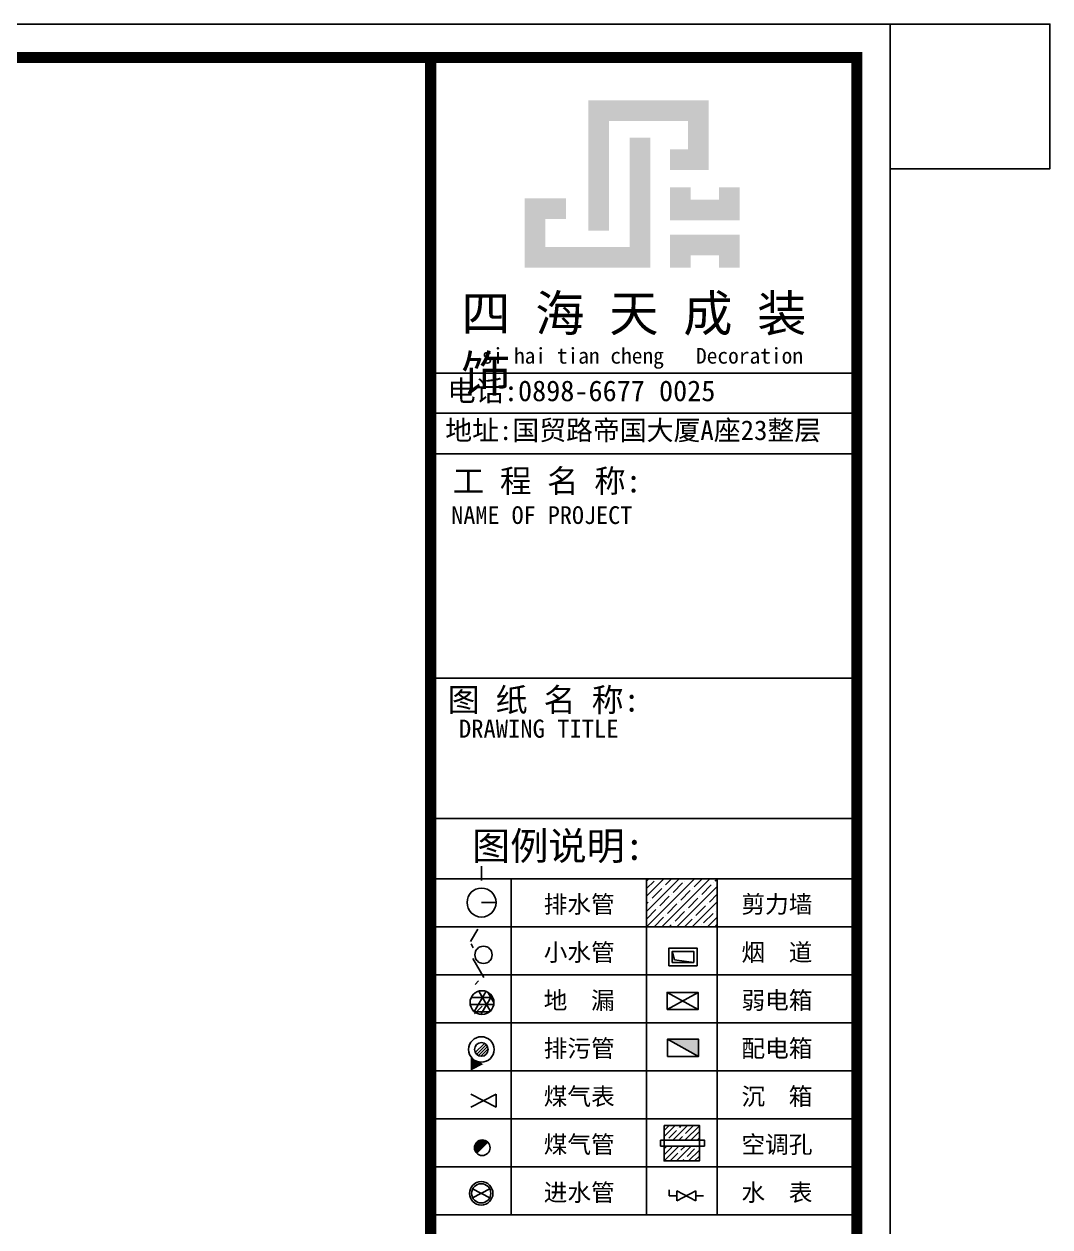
# Model space of a CAD drawing. Header units: millimetres. Extents: x -1705246 to 222838, y -3231245 to 126310.
# Drawn here: x 46125 to 53952, y -38373 to -29196 of the extents above; entities that cross this region are included whole.
import ezdxf

# ---------------------------------------------------------------- set-up
doc = ezdxf.new("R2010")
doc.units = ezdxf.units.MM
for name, color, linetype in [('250', 250, 'Continuous'), ('IFF_FURN', 30, 'Continuous'), ('L-梁', 252, 'Continuous'), ('layer 1', 7, 'Continuous'), ('LAYER3', 80, 'Continuous'), ('墙体', 7, 'Continuous')]:
    doc.layers.add(name, color=color, linetype=linetype)
doc.styles.add('80', font='', dxfattribs={"height": 80})
doc.styles.get("Standard").update_dxf_attribs({"font": ''})
doc.styles.add('STYLE1', font='')
doc.styles.add('红三维-宋体', font='')
doc.styles.add('红三维-黑体', font='simhei.ttf')
doc.styles.get('80').set_extended_font_data('SimSun')
doc.styles.get('Standard').set_extended_font_data('SimSun')
doc.styles.get('STYLE1').set_extended_font_data('SimSun')
doc.styles.get('红三维-宋体').set_extended_font_data('SimSun')

# ---------------------------------------------------------------- blocks, each defined once
blk = doc.blocks.new('gsb')
at = {"layer": 'layer 1', "lineweight": 5}
for points in [[(121892, -236999), (123042, -236999), (123042, -237409), (122782, -237409), (122782, -237709), (123342, -237709), (123342, -236699), (121592, -236699), (121592, -238589), (121892, -238589)], [(122492, -237239), (122192, -237239), (122192, -238829), (120972, -238829), (120972, -238419), (121272, -238419), (121272, -238119), (120672, -238119), (120672, -239129), (122492, -239129)], [(123792, -237959), (123492, -237959), (123492, -238139), (123082, -238139), (123082, -237959), (122782, -237959), (122782, -238439), (123792, -238439)], [(123792, -238649), (122782, -238649), (122782, -239129), (123082, -239129), (123082, -238949), (123492, -238949), (123492, -239129), (123792, -239129)]]:
    blk.add_hatch(color=44, dxfattribs=at).paths.add_polyline_path(points)
blk = doc.blocks.new('A$C54AD448D')
at = {"layer": 'LAYER3'}
for points in [[(-1378.3, 8524.5), (-1378.3, 8401), (-1601.6, 8524.5)], [(-2925, 8345.3), (-3016.5, 8298.4), (-3016.5, 8392.2)], [(-2893.6, 7783.8), (-2973.4, 7705, -0.197284), (-2989.6, 7744.4, -0.670447)]]:
    blk.add_hatch(color=8, dxfattribs=at).paths.add_polyline_path(points)
at = {"color": 1}
blk.add_line((-3304.5, 15583), (-3304.5, 239.7), dxfattribs=at)
at = {"color": 8, "ltscale": 0.1}
for p, q in [((-1752.9, 9661.7), (-1736.7, 9677.9)), ((-1752.9, 9552), (-1627, 9677.9)), ((-1752.9, 9442.3), (-1517.3, 9677.9)), ((-1752.9, 9332.6), (-1407.6, 9677.9)), ((-1752.9, 9606.9), (-1698, 9661.7)), ((-1711.8, 9538.3), (-1643.2, 9606.9)), ((-1684.3, 9675.4), (-1684.3, 9675.4)), ((-1643.2, 9332.6), (-1297.9, 9677.9)), ((-1629.5, 9620.6), (-1629.5, 9620.6)), ((-1615.8, 9634.3), (-1572.1, 9677.9)), ((-1560.9, 9579.4), (-1492.4, 9648)), ((-1533.5, 9332.6), (-1243.8, 9622.4)), ((-1478.7, 9661.7), (-1478.7, 9661.7)), ((-1465, 9675.4), (-1462.4, 9677.9)), ((-1423.8, 9606.9), (-1423.8, 9606.9)), ((-1410.1, 9620.6), (-1352.7, 9677.9)), ((-1355.3, 9565.7), (-1286.7, 9634.3)), ((-1273, 9648), (-1273, 9648)), ((-1259.3, 9661.7), (-1243.8, 9677.2)), ((-1725.5, 9524.6), (-1725.5, 9524.6)), ((-1656.9, 9483.5), (-1588.4, 9552)), ((-1574.6, 9565.7), (-1574.6, 9565.7)), ((-1506.1, 9524.6), (-1437.5, 9593.1)), ((-1451.2, 9469.7), (-1382.7, 9538.3)), ((-1369, 9552), (-1369, 9552)), ((-1300.4, 9510.9), (-1243.8, 9567.6)), ((-1752.9, 9497.2), (-1739.2, 9510.9)), ((-1752.9, 9387.5), (-1684.3, 9456)), ((-1670.6, 9469.7), (-1670.6, 9469.7)), ((-1602.1, 9428.6), (-1533.5, 9497.2)), ((-1547.2, 9373.8), (-1478.7, 9442.3)), ((-1519.8, 9510.9), (-1519.8, 9510.9)), ((-1465, 9456), (-1465, 9456)), ((-1423.8, 9332.6), (-1243.8, 9512.7)), ((-1396.4, 9414.9), (-1327.8, 9483.5)), ((-1341.6, 9360.1), (-1273, 9428.6)), ((-1314.1, 9497.2), (-1314.1, 9497.2)), ((-1259.3, 9442.3), (-1259.3, 9442.3)), ((-1245.6, 9456), (-1243.8, 9457.9)), ((-1698, 9332.6), (-1629.5, 9401.2)), ((-1615.8, 9414.9), (-1615.8, 9414.9)), ((-1588.4, 9332.6), (-1574.6, 9346.3)), ((-1560.9, 9360.1), (-1560.9, 9360.1)), ((-1478.7, 9332.6), (-1423.8, 9387.5)), ((-1410.1, 9401.2), (-1410.1, 9401.2)), ((-1355.3, 9346.3), (-1355.3, 9346.3)), ((-1314.1, 9332.6), (-1243.8, 9403)), ((-1259.3, 9332.6), (-1243.8, 9348.2)), ((-1369, 9332.6), (-1369, 9332.6)), ((-1625.6, 7824.8), (-1545.8, 7904.6)), ((-1625.6, 7868.7), (-1589.7, 7904.6)), ((-1563.4, 7799.2), (-1458.1, 7904.6)), ((-1526.9, 7879.7), (-1526.9, 7879.7)), ((-1515.9, 7890.6), (-1502, 7904.6)), ((-1475.7, 7799.2), (-1372.3, 7902.7)), ((-1472, 7846.8), (-1417.2, 7901.6)), ((-1603.6, 7802.9), (-1603.6, 7802.9)), ((-1592.7, 7813.9), (-1537.8, 7868.7)), ((-1519.6, 7799.2), (-1493.9, 7824.8)), ((-1483, 7835.8), (-1483, 7835.8)), ((-1428.1, 7802.9), (-1373.3, 7857.7)), ((-1387.9, 7799.2), (-1372.3, 7814.9)), ((-1625.6, 7737.1), (-1606.8, 7755.9)), ((-1625.6, 7649.3), (-1519, 7755.9)), ((-1625.6, 7693.2), (-1570.7, 7748.1)), ((-1581.7, 7649.3), (-1526.9, 7704.2)), ((-1537.8, 7649.3), (-1431.3, 7755.9)), ((-1515.9, 7715.2), (-1515.9, 7715.2)), ((-1504.9, 7726.1), (-1475.2, 7755.9)), ((-1461, 7682.2), (-1406.2, 7737.1)), ((-1450.1, 7649.3), (-1372.3, 7727.2)), ((-1395.2, 7748.1), (-1395.2, 7748.1)), ((-1493.9, 7649.3), (-1483, 7660.3)), ((-1472, 7671.3), (-1472, 7671.3)), ((-1406.2, 7649.3), (-1372.3, 7683.3))]:
    blk.add_line(p, q, dxfattribs=at)
blk.add_lwpolyline([(-239.7, 15583), (-22135.9, 15583), (-22135.9, 239.7), (-239.7, 239.7)], close=True)
blk.add_lwpolyline([(-1625.6, 7904.6), (-1372.3, 7904.6), (-1372.3, 7649.3), (-1625.6, 7649.3)], close=True, dxfattribs=at)
at = {"layer": 'IFF_FURN', "color": 8}
for p, q in [((-3304.5, 13312.8), (-236.7, 13312.8)), ((-2921.2, 13312.8), (-239.7, 13312.8)), ((-3304.5, 13026), (-236.7, 13026)), ((-3304.5, 12733.7), (-236.7, 12733.7)), ((-3304.5, 11119.5), (-239.7, 11119.5)), ((-3304.5, 10111.6), (-239.7, 10111.6)), ((-3304.5, 9677.9), (-239.7, 9677.9)), ((-2725.3, 9677.9), (-2725.3, 7260.9)), ((-1752.9, 9677.9), (-1752.9, 7260.9)), ((-1243.8, 9677.9), (-1243.8, 7260.9)), ((-3304.5, 9332.6), (-239.7, 9332.6)), ((-3304.5, 8987.3), (-239.7, 8987.3)), ((-3304.5, 8642.1), (-239.7, 8642.1)), ((-3304.5, 8296.8), (-239.7, 8296.8)), ((-3304.5, 7951.5), (-239.7, 7951.5)), ((-3304.5, 7606.2), (-239.7, 7606.2)), ((-3304.5, 7260.9), (-239.7, 7260.9)), ((-3304.5, 7260.9), (-239.7, 7260.9))]:
    blk.add_line(p, q, dxfattribs=at)
at = {"layer": 'IFF_FURN'}
blk.add_lwpolyline([(0, 15822.7), (-22375.6, 15822.7), (-22375.6, 0), (0, 0)], close=True, dxfattribs=at)
at = {"layer": 'IFF_FURN', "color": 8, "const_width": 79.9}
for points in [[(-22135.9, 15583), (-22135.9, 239.7), (-239.7, 239.7), (-239.7, 15583), (-22135.9, 15583)], [(-3304.5, 15583), (-3304.5, 239.7)]]:
    blk.add_lwpolyline(points, dxfattribs=at)
at = {"layer": 'L-梁'}
blk.add_lwpolyline([(-1651.1, 7799.2), (-1336.4, 7799.2), (-1336.4, 7755.9), (-1651.1, 7755.9)], close=True, dxfattribs=at)
at = {"layer": 'LAYER3', "color": 8}
for p, q in [((-2938.3, 9768.6), (-2938.3, 9664.6)), ((-2938.3, 9506.9), (-2834.2, 9506.9)), ((-2966.1, 9314.9), (-3017.5, 9225.9)), ((-3013.7, 9210), (-2997.4, 9181.7)), ((-3000, 9103.7), (-2921.9, 8968.3)), ((-1551.8, 9094.1), (-1566.7, 9155.4)), ((-1413, 9076.9), (-1551.8, 9094.1)), ((-2984.6, 8917.7), (-2959.2, 8943.1)), ((-3010.3, 8825.4), (-2857.9, 8825.4)), ((-2905.8, 8869), (-2988.5, 8725.6)), ((-2957.1, 8870.7), (-2875.6, 8729.4)), ((-2864.7, 8837.2), (-2940.5, 8705.9)), ((-2893.4, 8863.4), (-2850, 8788.2)), ((-1604.1, 8737.9), (-1380.9, 8861.3)), ((-1380.9, 8737.9), (-1604.1, 8861.3)), ((-3016.7, 8773.8), (-2851.5, 8773.8)), ((-2988.3, 8706.5), (-2933.6, 8761.2)), ((-2984.4, 8722.3), (-2883.8, 8722.3)), ((-2983, 8428.1), (-2916.9, 8494.2)), ((-2973.6, 8415.6), (-2904.4, 8484.7)), ((-1601.6, 8524.5), (-1378.3, 8401)), ((-2960.6, 8406.6), (-2895.5, 8471.7)), ((-2943.2, 8402.1), (-2890.9, 8454.3)), ((-2914.2, 8409.1), (-2898, 8425.4)), ((-3016.5, 8036.7), (-2833.4, 8130.4)), ((-3016.5, 8130.4), (-2833.4, 8036.7)), ((-2973.4, 7705), (-2893.6, 7783.8)), ((-3002.2, 7384.7), (-2879.1, 7447.8)), ((-3002.2, 7447.8), (-2879.1, 7384.7)), ((-1588.4, 7399), (-1588.4, 7442)), ((-1535.1, 7399), (-1588.4, 7399)), ((-1535.1, 7434.5), (-1396.4, 7363.5)), ((-1535.1, 7363.5), (-1396.4, 7434.5)), ((-1396.4, 7399), (-1342.2, 7399))]:
    blk.add_line(p, q, dxfattribs=at)
for points in [[(-1590.6, 9052.9), (-1389.1, 9052.9), (-1389.1, 9179.4), (-1590.6, 9179.4)], [(-1566.7, 9076.9), (-1413, 9076.9), (-1413, 9155.4), (-1566.7, 9155.4)], [(-1604.1, 8737.9), (-1380.9, 8737.9), (-1380.9, 8861.3), (-1604.1, 8861.3)], [(-1601.6, 8401), (-1378.3, 8401), (-1378.3, 8524.5), (-1601.6, 8524.5)]]:
    blk.add_lwpolyline(points, close=True, dxfattribs=at)
for points in [[(-2833.4, 8036.7), (-2833.4, 8130.4)], [(-1535.1, 7434.5), (-1535.1, 7363.5)], [(-1396.4, 7363.5), (-1396.4, 7434.5)]]:
    blk.add_lwpolyline(points, dxfattribs=at)
for centre, radius in [((-2938.3, 9506.9), 104.1), ((-2924.3, 9131.1), 62.3), ((-2935.1, 8787.8), 85.7), ((-2939.7, 8450.9), 91.7), ((-2939.7, 8450.9), 48.9), ((-2933.5, 7744.4), 56.1), ((-2940.7, 7416.3), 84.1), ((-2940.7, 7416.3), 69.1)]:
    blk.add_circle(centre, radius, dxfattribs=at)
at = {"xscale": 0.4953001720647555, "yscale": 0.4953001720560431, "zscale": 0.4953001720625775}
blk.add_blockref('gsb', (-62396.2, 132510.9), dxfattribs=at)
at = {"color": 8}
for s, height, style, p in [('工 程 名 称:', 165.8, '红三维-黑体', (-3144.9, 12455.3)), ('NAME OF PROJECT', 127.541, '红三维-宋体', (-3156.1, 12228.7)), ('图 纸 名 称:', 168.76, '红三维-黑体', (-3181.9, 10879.9)), ('DRAWING TITLE', 129.818, '红三维-宋体', (-3101.1, 10692.3))]:
    blk.add_text(s, height=height, dxfattribs=dict(at, style=style)).set_placement(p)
at = {"color": 31, "attachment_point": 1}
for s, insert, char_height, width in [('{\\fSimSun|b0|i0|c134|p2;\\C8;电话:0898-6677 0025}', (-3184.1, 13260.5), 149.017, 37026.025), ('{\\fSimSun|b0|i0|c134|p2;\\C8;地址:国贸路帝国大厦A座23整层}', (-3199.2, 12973.5), 141.566, 35174.724)]:
    blk.add_mtext(s, dxfattribs=dict(at, insert=insert, char_height=char_height, width=width))
at = {"layer": 'layer 1', "color": 44, "lineweight": 5, "attachment_point": 1}
for s, insert, char_height, width in [('{\\fSimHei|b0|i0|c134|p49;\\T1.5;四海天成装饰}', (-3084.4, 13873.5), 260.033, 2800.154), ('{\\f@SimHei|b0|i0|c134|p2;\\C44;\\c31385;si hai tian cheng\\fSimHei|b0|i0|c134|p2;   Decoratio\\f@SimHei|b0|i0|c134|p2;n}', (-2936, 13494.7), 113.1568, 2993.332)]:
    blk.add_mtext(s, dxfattribs=dict(at, insert=insert, char_height=char_height, width=width))
at = {"layer": 'LAYER3', "color": 8, "insert": (-3007, 10014.7), "char_height": 163.997, "width": 2714.369, "attachment_point": 1, "style": 'STYLE1'}
blk.add_mtext('{\\fFangSong_GB2312|b0|i0|c134|p49;\\H1.228x;图例说明:}', dxfattribs=at)
at = {"layer": '墙体', "color": 76, "char_height": 124.8, "width": 763.419, "attachment_point": 7, "style": '80'}
for s, insert in [('{\\C8;排水管}', (-2491.3, 9418.5)), ('{\\C8;剪力墙}', (-1069.7, 9418.5)), ('{\\C8;小水管}', (-2491.3, 9073.2)), ('{\\C8;烟  道}', (-1069.7, 9073.2)), ('{\\C8;地  漏}', (-2491.3, 8728)), ('{\\C8;弱电箱}', (-1069.7, 8728)), ('{\\C8;排污管}', (-2491.3, 8382.7)), ('{\\C8;配电箱}', (-1069.7, 8382.7)), ('{\\C8;煤气表}', (-2491.3, 8037.4)), ('{\\C8;沉  箱}', (-1069.7, 8037.4)), ('{\\C8;煤气管}', (-2491.3, 7692.1)), ('{\\C8;空调孔}', (-1069.7, 7692.1)), ('{\\C8;进水管}', (-2491.3, 7346.8)), ('{\\C8;水  表}', (-1069.7, 7346.8))]:
    blk.add_mtext(s, dxfattribs=dict(at, insert=insert))

msp = doc.modelspace()

# ---------------------------------------------------------------- linework, layer by layer
at = {"layer": '250', "color": 0}
msp.add_lwpolyline([(52733.7, -29196.4), (53952.4, -29196.4), (53952.4, -30299.7), (52733.7, -30299.7)], close=True, dxfattribs=at)

# ---------------------------------------------------------------- block references
at = {"color": 7, "linetype": 'ByBlock', "xscale": 1.061146067193476, "yscale": 1.06114606722258, "zscale": 1.061146067202521}
msp.add_blockref('A$C54AD448D', (52733.7, -45986.7), dxfattribs=at)

doc.saveas('drawing.dxf')
